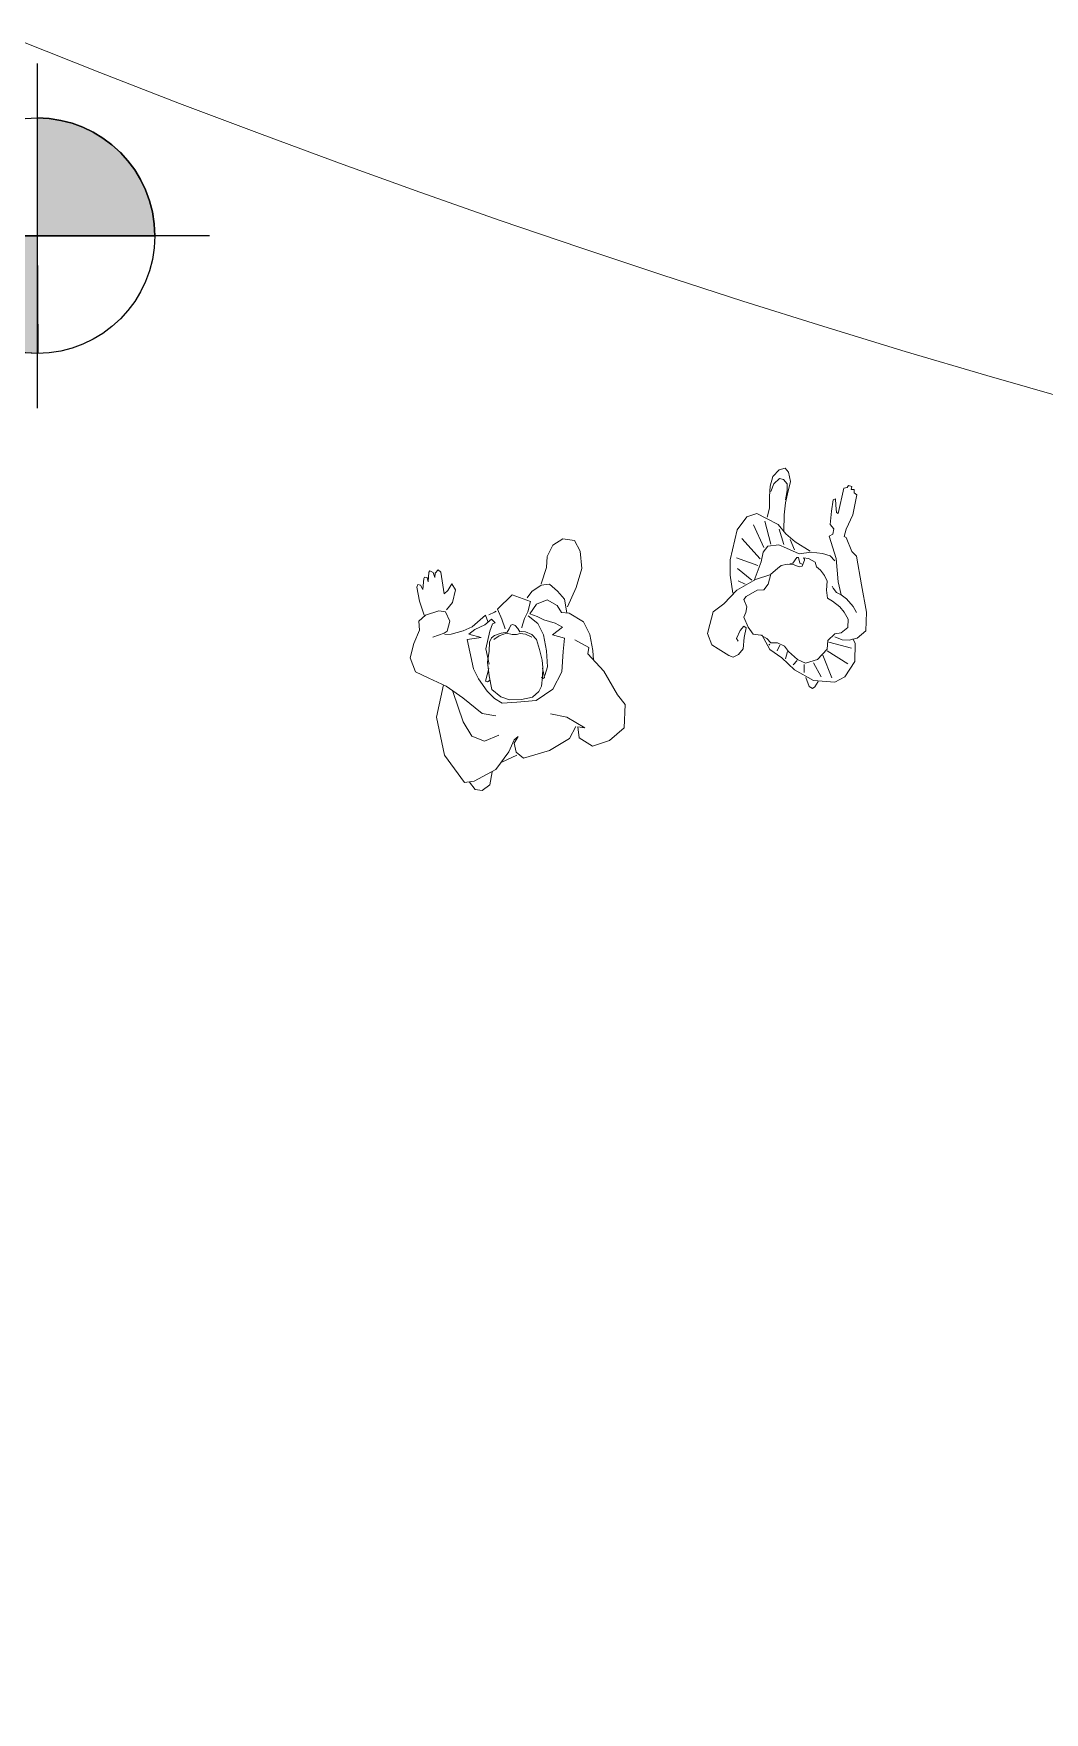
# Model space of a CAD drawing. Header units: millimetres. Extents: x 383 to 523, y 252 to 344.
# Drawn here: x 418.158 to 420.738, y 268.351 to 272.635 of the extents above; entities that cross this region are included whole.
import ezdxf

# ---------------------------------------------------------------- set-up
doc = ezdxf.new("R2010")
doc.units = ezdxf.units.MM
doc.header["$MEASUREMENT"] = 0
doc.linetypes.add('ACAD_ISO02W100', pattern=[15, 12, -3])
doc.layers.add('cubierta', color=1, linetype='ACAD_ISO02W100', lineweight=15)
doc.layers.add('muros', color=5, linetype='Continuous', lineweight=30)
doc.layers.add('letreros', color=6, linetype='Continuous')
doc.layers.add('muebles', color=193, linetype='Continuous')

# ---------------------------------------------------------------- blocks, each defined once
blk = doc.blocks.new('A$C2A3821CA')
h = blk.add_hatch(color=256)
edge = h.paths.add_edge_path()
edge.add_line((2.842170943040401e-14, 0.1078927739837638), (2.842170943040401e-14, 0))
edge.add_line((2.842170943040401e-14, 0), (0.1078927739837923, 0))
edge.add_arc((0, -2.842170943040401e-14), 0.1078927739837923, 1.509317016127463e-11, 89.99999999998491)
h = blk.add_hatch(color=256)
edge = h.paths.add_edge_path()
edge.add_line((-0.1078897029115637, -0.0008140537842677986), (0, 0))
edge.add_line((0, 0), (0.0008140537842677986, -0.1078897029115922))
edge.add_arc((4.241745843458489e-14, 1.442596042622313e-14), 0.1078927739837953, 180.4323022474857, 270.4323022474556, ccw=False)
for p, q in [((2.842170943040401e-14, 0.1578927739837752), (2.842170943040401e-14, -0.1578927739837752)), ((0.1578927739838036, 0), (-0.1578927739837468, 0))]:
    blk.add_line(p, q)
for points in [[(2.842170943040401e-14, 0.1078927739837638), (2.842170943040401e-14, 0), (0.1078927739837923, 0, 0.4142135623729407), (2.842170943040401e-14, 0.1078927739837638)], [(-0.1078897029115637, -0.0008140537842677986), (0, 0), (0.0008140537842677986, -0.1078897029115922, -0.4142135623729407), (-0.1078897029115637, -0.0008140537842677986)]]:
    blk.add_lwpolyline(points, format="xyb", close=True)
blk.add_circle((2.842170943040401e-14, 0), 0.1078927739837638)
blk = doc.blocks.new('h2')
at = {"layer": 'muebles', "lineweight": 0}
for p, q in [((-0.03985749543562633, 0.153867651314215), (-0.02176469606024511, 0.1867355473317502)), ((-0.02176469606024511, 0.1867355473317502), (0.01442090269057417, 0.1982393109378791)), ((0.01442090269057417, 0.1982393109378791), (0.05060650144145029, 0.1867355473317502)), ((0.05060650144145029, 0.1867355473317502), (0.08350250030593998, 0.1703015993229542)), ((-0.2388782885650471, 0.1259299396994606), (-0.1401902919720328, 0.140720492907235)), ((-0.1401902919720328, 0.140720492907235), (-0.05959509475422919, 0.117712965695091)), ((-0.06288469464072932, 0.1111393864915726), (-0.03985749543562633, 0.153867651314215)), ((0.07198890070333164, 0.1078525968897566), (0.06376490098722343, 0.1374337033054758)), ((0.08350250030593998, 0.1703015993229542), (0.1065296995108156, 0.1703015993229542)), ((0.1065296995108156, 0.1703015993229542), (0.1213328989999241, 0.1522242565133638)), ((0.1575184977508002, 0.1653714149204006), (0.1213328989999241, 0.1555110461151799)), ((0.1213328989999241, 0.1522242565133638), (0.1295568987160891, 0.117712965695091)), ((0.1937040965016195, 0.1703015993229542), (0.1575184977508002, 0.1653714149204006)), ((0.1871248967286192, 0.1555110461151799), (0.1986384963312275, 0.1604412305177902)), ((0.2150864957633303, 0.1505808617124558), (0.1871248967286192, 0.1555110461151799)), ((0.2002832962743923, 0.167014809721195), (0.1937040965016195, 0.1703015993229542)), ((0.1986384963312275, 0.1604412305177902), (0.2002832962743923, 0.167014809721195)), ((0.2052176961040573, 0.140720492907235), (0.2167312957066656, 0.1423638877082567)), ((0.2298896952524387, 0.1374337033054758), (0.2052176961040573, 0.140720492907235)), ((0.2183760956498304, 0.1489374669116614), (0.2150864957633303, 0.1505808617124558)), ((0.2167312957066656, 0.1423638877082567), (0.2183760956498304, 0.1489374669116614)), ((0.2282448953091034, 0.1259299396994606), (0.2331792951387683, 0.1341469137038303)), ((0.2331792951387683, 0.1341469137038303), (0.2298896952524387, 0.1374337033054758)), ((-0.3112494860667425, 0.07991488527500223), (-0.2388782885650471, 0.1259299396994606)), ((-0.1566382914041355, 0.07334130607142697), (-0.07768789412966726, 0.09470543848277657)), ((-0.09578069350504848, 0.07005451646978145), (-0.06288469464072932, 0.1111393864915726)), ((0.06869930081683151, 0.1062092020889622), (0.06869930081683151, 0.08977525408022302)), ((0.06869930081683151, 0.08977525408022302), (0.07527850058983176, 0.05855075286365263)), ((0.07692330053299656, 0.0996356228855575), (0.07198890070333164, 0.1078525968897566)), ((0.1015952996812075, 0.09141864888113105), (0.07692330053299656, 0.0996356228855575)), ((0.126267298829589, 0.1012790176863518), (0.1015952996812075, 0.09141864888113105)), ((0.1295568987160891, 0.117712965695091), (0.126267298829589, 0.1012790176863518)), ((0.1312016986592539, 0.09799222808453578), (0.1492944980346351, 0.08155828007579657)), ((0.1723216972396813, 0.1012790176863518), (0.2282448953091034, 0.1062092020889622)), ((0.1805456969558463, 0.09141864888113105), (0.1723216972396813, 0.1012790176863518)), ((0.1969936963879491, 0.07991488527500223), (0.1805456969558463, 0.09141864888113105)), ((0.2150864957633303, 0.1226431500977014), (0.2282448953091034, 0.1259299396994606)), ((0.2266000953659386, 0.1209997552969071), (0.2150864957633303, 0.1226431500977014)), ((0.2348240950821037, 0.1127827812924806), (0.2266000953659386, 0.1209997552969071)), ((0.2282448953091034, 0.1062092020889622), (0.2348240950821037, 0.1127827812924806)), ((-0.3342766852717887, 0.03554322565133816), (-0.3309870853852885, 0.05362056846104224)), ((-0.3309870853852885, 0.05362056846104224), (-0.3112494860667425, 0.06676772686807908)), ((-0.3096046861235777, 0.05526396326189342), (-0.3112494860667425, 0.07991488527500223)), ((-0.2832878870320314, -0.002254854768580117), (-0.3096046861235777, 0.05526396326189342)), ((-0.2092718895872281, 0.02239606724435816), (-0.1944686900981196, 0.05362056846104224)), ((-0.1944686900981196, 0.05362056846104224), (-0.1566382914041355, 0.07334130607142697)), ((-0.1385454920286975, 0.02403946204537988), (-0.09578069350504848, 0.07005451646978145)), ((0.02100010246357442, 0.04540359445672948), (-0.02340949600340991, 0.03883001525309737)), ((0.05225130138478562, 0.05033377885928303), (0.02100010246357442, 0.04540359445672948)), ((0.05554090127105837, 0.0141790932400454), (0.05225130138478562, 0.05033377885928303)), ((0.06540970093038823, 0.04540359445672948), (0.05554090127105837, 0.0141790932400454)), ((0.07692330053299656, 0.02896964644799027), (0.06540970093038823, 0.04540359445672948)), ((0.07527850058983176, 0.05855075286365263), (0.08350250030593998, 0.03554322565133816)), ((0.1492944980346351, 0.08155828007579657), (0.1805456969558463, 0.07169791127063263)), ((0.1805456969558463, 0.07169791127063263), (0.1969936963879491, 0.07991488527500223)), ((-0.3211182857260155, 0.01582248804095343), (-0.3342766852717887, 0.03554322565133816)), ((-0.2882222868616964, 0.00760551403664067), (-0.3211182857260155, 0.01582248804095343)), ((-0.196113490041455, -0.01540201317573064), (-0.2092718895872281, 0.02239606724435816)), ((-0.1467694917448057, -0.01047182877294972), (-0.1385454920286975, 0.02403946204537988)), ((-0.08262229395927534, 0.00760551403664067), (-0.1023598932778782, -0.01047182877294972)), ((-0.04972629509495619, 0.02732625164696856), (-0.08262229395927534, 0.00760551403664067)), ((-0.07918370857078116, -0.00442421529692183), (-0.04379269916455542, 0.0002558872882900687)), ((-0.05888592376425095, 0.005456001271681998), (-0.05628364366071992, 0.01013610385678021)), ((-0.05472227559874909, -0.002344169703519583), (-0.05888592376425095, 0.005456001271681998)), ((-0.05628364366071992, 0.01013610385678021), (-0.02505628241999602, -0.0002641241101173364)), ((-0.02340949600340991, 0.03883001525309737), (-0.04972629509495619, 0.02732625164696856)), ((-0.04379269916455542, 0.0002558872882900687), (-0.00892214577879713, 0.00181592148328491)), ((-0.01354069634408006, -0.002254854768580117), (0.02593450229323935, 0.004318724434824617)), ((-0.00892214577879713, 0.00181592148328491), (0.01918247933787143, -0.003904203898514425)), ((0.02593450229323935, 0.004318724434824617), (0.07034410076016684, -0.008828433972098537)), ((0.08679210019226957, 0.002675329634030277), (0.07692330053299656, 0.02896964644799027)), ((0.08350250030593998, 0.03554322565133816), (0.111464099340651, -0.0006114599677857768)), ((0.09995049973804271, -0.01540201317573064), (0.08679210019226957, 0.002675329634030277)), ((-0.2405230885083824, -0.03840954038787459), (-0.2832878870320314, -0.002254854768580117)), ((-0.2503918881676555, -0.05813027799842985), (-0.2651950876565934, -0.01868880277731932)), ((-0.210916689530336, -0.05320009359581945), (-0.2405230885083824, -0.03840954038787459)), ((-0.1023598932778782, -0.01047182877294972), (-0.1155182928236513, -0.0285491715826538)), ((-0.1155182928236513, -0.0285491715826538), (-0.1155182928236513, -0.06634725200274261)), ((-0.1078087897081446, -0.04810517275780057), (-0.09896103735661654, -0.02626469402730436)), ((-0.09896103735661654, -0.02626469402730436), (-0.07918370857078116, -0.00442421529692183)), ((0.01918247933787143, -0.003904203898514425), (0.04208254424776214, -0.006504260890153546)), ((0.04208254424776214, -0.006504260890153546), (0.05301212068212635, -0.01222438627200972)), ((0.05665531282676284, -0.03198481940910369), (0.04832801649592966, -0.01742450025540165)), ((0.05301212068212635, -0.01222438627200972), (0.05821668088896104, -0.02054456864544818)), ((0.06185987303365437, -0.05122524114779026), (0.05665531282676284, -0.03198481940910369)), ((0.05821668088896104, -0.02054456864544818), (0.06342124109562519, -0.03718493339249562)), ((0.06342124109562519, -0.03718493339249562), (0.06446215313712855, -0.0527852753427851)), ((0.07034410076016684, -0.008828433972098537), (0.0884369001356049, -0.01704540797652498)), ((0.07363370064649644, -0.04826990919303853), (0.09830569979487791, -0.0416963299896338)), ((0.0884369001356049, -0.01704540797652498), (0.0900817000787697, -0.0236189871800434)), ((0.0900817000787697, -0.0236189871800434), (0.09995049973804271, -0.01540201317573064)), ((0.111464099340651, -0.0006114599677857768), (0.09501609990837778, -0.00554164437039617)), ((0.09830569979487791, -0.0416963299896338), (0.1246224988864242, -0.03183596118446985)), ((0.111464099340651, -0.008828433972098537), (0.1180432991134808, -0.0236189871800434)), ((0.1180432991134808, -0.0236189871800434), (0.1196880990565887, -0.0285491715826538)), ((0.1246224988864242, -0.03183596118446985), (0.1591632976939081, -0.071277436405353)), ((-0.2586158878838205, -0.07456422600716905), (-0.2421678884515472, -0.05648688319740813)), ((-0.243812688394712, -0.1419434128428065), (-0.2586158878838205, -0.07456422600716905)), ((-0.2421678884515472, -0.05648688319740813), (-0.2191406892465011, -0.05320009359581945)), ((-0.2191406892465011, -0.05320009359581945), (-0.2026926898142278, -0.06470385720177774)), ((-0.2026926898142278, -0.06470385720177774), (-0.210916689530336, -0.05320009359581945)), ((-0.1155182928236513, -0.06634725200274261), (-0.1138734928804865, -0.1156490960288465)), ((-0.1093701577701154, -0.07878584525997212), (-0.1078087897081446, -0.04810517275780057)), ((-0.1052065096047841, -0.107386472168912), (-0.1093701577701154, -0.07878584525997212)), ((0.0576962248682662, -0.076185788268333), (0.05821668088896104, -0.06526554890308489)), ((0.05925759293029387, -0.0860660048367663), (0.0576962248682662, -0.076185788268333)), ((0.05821668088896104, -0.06526554890308489), (0.06185987303365437, -0.05122524114779026)), ((0.07226899344732374, -0.08086589085337437), (0.06394169711649056, -0.08502598204017886)), ((0.06394169711649056, -0.08502598204017886), (0.06394169711649056, -0.08970608462522023)), ((0.06446215313712855, -0.0527852753427851), (0.07330990548865657, -0.05850540072464128)), ((0.08059628977815692, -0.07462575407328131), (0.07226899344732374, -0.08086589085337437)), ((0.07330990548865657, -0.05850540072464128), (0.08163720181948975, -0.06370551470809005)), ((0.08371902590232594, -0.06890562869148198), (0.08059628977815692, -0.07462575407328131)), ((0.08163720181948975, -0.06370551470809005), (0.08371902590232594, -0.06890562869148198)), ((0.1591632976939081, -0.071277436405353), (0.1394256983753621, -0.1172924908298114)), ((-0.1138734928804865, -0.1156490960288465), (-0.08755669378894027, -0.1600207556525106)), ((-0.0916746530671162, -0.1240268369159594), (-0.1052065096047841, -0.107386472168912)), ((-0.07814279652944833, -0.1318270078910473), (-0.0916746530671162, -0.1240268369159594)), ((0.04156208822712415, -0.1266268939076554), (0.01501883117236957, -0.1328670306878621)), ((0.05509394476479201, -0.1151866431441704), (0.04156208822712415, -0.1266268939076554)), ((0.04832801649592966, -0.114666631745763), (0.05665531282676284, -0.0995863011938809)), ((0.06238032905429236, -0.0995863011938809), (0.05509394476479201, -0.1151866431441704)), ((0.05665531282676284, -0.0995863011938809), (0.05925759293029387, -0.0860660048367663)), ((0.06394169711649056, -0.08970608462522023), (0.06238032905429236, -0.0995863011938809)), ((0.07527850058983176, -0.09099817401568089), (0.07363370064649644, -0.09099817401568089)), ((0.09666089985154258, -0.09921514802010734), (0.07527850058983176, -0.09099817401568089)), ((0.1032400996245428, -0.1090755168254418), (0.08185770036260465, -0.1320830440375858)), ((0.1131088992838158, -0.1090755168254418), (0.09666089985154258, -0.09921514802010734)), ((0.09995049973804271, -0.1320830440375858), (0.1081744994541509, -0.1140057012280522)), ((0.1081744994541509, -0.1140057012280522), (0.1312016986592539, -0.1320830440375858)), ((0.1394256983753621, -0.1172924908298114), (0.1131088992838158, -0.1090755168254418)), ((0.1640976975235731, -0.1222226752324218), (0.1492944980346351, -0.1090755168254418)), ((0.178900897012511, -0.1468735972455306), (0.1640976975235731, -0.1222226752324218)), ((-0.215851089360001, -0.1945320464708402), (-0.243812688394712, -0.1419434128428065)), ((-0.1615726912337436, -0.1912452568690242), (-0.1500590916313058, -0.1501603868471193)), ((-0.08755669378894027, -0.1600207556525106), (-0.04479189526529126, -0.1863150724664138)), ((-0.05472227559874909, -0.1359870990778518), (-0.07814279652944833, -0.1318270078910473)), ((-0.05524273161938709, -0.1328670306878621), (-0.05940637978488894, -0.1370271218744961)), ((-0.05940637978488894, -0.1370271218744961), (-0.05628364366071992, -0.1406672016628931)), ((-0.05628364366071992, -0.1406672016628931), (-0.03234266670949637, -0.1375471332728466)), ((-0.03130175466816354, -0.138067144671254), (-0.05472227559874909, -0.1359870990778518)), ((-0.02998869577618279, -0.1501603868471193), (-0.05137109503812098, -0.1419434128428065)), ((-0.01204488190296615, -0.1375471332728466), (-0.03130175466816354, -0.138067144671254)), ((0.01113130280430141, -0.1501603868471193), (-0.02998869577618279, -0.1501603868471193)), ((0.01501883117236957, -0.1328670306878621), (-0.01204488190296615, -0.1375471332728466)), ((0.05225130138478562, -0.1452302024445657), (0.01113130280430141, -0.1501603868471193)), ((0.04073770178212044, -0.1978188360725994), (0.05060650144145029, -0.1682377296568802)), ((0.05060650144145029, -0.1682377296568802), (0.06869930081683151, -0.1945320464708402)), ((0.08185770036260465, -0.1320830440375858), (0.05225130138478562, -0.1452302024445657)), ((0.08021290041943985, -0.1764547036612498), (0.0900817000787697, -0.148516992046325)), ((0.0900817000787697, -0.148516992046325), (0.09995049973804271, -0.1320830440375858)), ((0.1410704983185269, -0.1600207556525106), (0.1246224988864242, -0.1846716776654489)), ((0.1312016986592539, -0.1320830440375858), (0.1410704983185269, -0.1600207556525106)), ((0.1608080976370729, -0.1879584672672081), (0.1805456969558463, -0.1682377296568802)), ((0.1805456969558463, -0.1682377296568802), (0.178900897012511, -0.1468735972455306)), ((0.2233104954794953, -0.1633075452541561), (0.1821904968990111, -0.1468735972455306)), ((0.2512720945141496, -0.1665943348559153), (0.2233104954794953, -0.1633075452541561)), ((0.2792336935488606, -0.1830282828646546), (0.2512720945141496, -0.1665943348559153)), ((-0.1862446903821251, -0.2126093892803738), (-0.215851089360001, -0.1945320464708402)), ((-0.19117909021179, -0.2356169164926882), (-0.1615726912337436, -0.1912452568690242)), ((-0.04479189526529126, -0.1863150724664138), (0.006196902974636487, -0.1928886516698185)), ((0.006196902974636487, -0.1928886516698185), (0.04073770178212044, -0.1978188360725994)), ((0.06869930081683151, -0.1945320464708402), (0.08021290041943985, -0.1764547036612498)), ((0.1065296995108156, -0.1945320464708402), (0.1032400996245428, -0.2142527840813386)), ((0.1048848995677076, -0.2076792048777634), (0.1394256983753621, -0.2043924152760042)), ((0.1246224988864242, -0.1846716776654489), (0.1065296995108156, -0.1945320464708402)), ((0.1196880990565887, -0.2109659944795794), (0.1673872974100732, -0.2356169164926882)), ((0.1394256983753621, -0.2043924152760042), (0.1608080976370729, -0.1879584672672081)), ((0.2940368930379691, -0.2093225996785577), (0.2792336935488606, -0.1830282828646546)), ((0.2874576932650257, -0.2389037060943338), (0.2940368930379691, -0.2093225996785577)), ((-0.2388782885650471, -0.2520508645012569), (-0.215851089360001, -0.2191829684838922)), ((-0.2273646889626093, -0.296422524124921), (-0.2388782885650471, -0.2520508645012569)), ((-0.215851089360001, -0.2191829684838922), (-0.1878894903252899, -0.2175395736829842)), ((-0.1878894903252899, -0.2175395736829842), (-0.19117909021179, -0.2356169164926882)), ((-0.003671896684807052, -0.255337654103073), (-0.04972629509495619, -0.2931357345231618)), ((0.01277610274746621, -0.2586244437048322), (-0.003671896684807052, -0.255337654103073)), ((0.03415850200934756, -0.2241131528865026), (0.01277610274746621, -0.2586244437048322)), ((0.07856810047616136, -0.2487640748996682), (0.04567210161178537, -0.2635546281073857)), ((0.1032400996245428, -0.2142527840813386), (0.07856810047616136, -0.2487640748996682)), ((0.1673872974100732, -0.2356169164926882), (0.2150864957633303, -0.2536942593022786)), ((0.2150864957633303, -0.2536942593022786), (0.2594960942303146, -0.2520508645012569)), ((0.2594960942303146, -0.2520508645012569), (0.2874576932650257, -0.2389037060943338)), ((-0.1977582899845629, -0.335863999345861), (-0.2273646889626093, -0.296422524124921)), ((-0.04972629509495619, -0.2931357345231618), (-0.1122286929371512, -0.3243602357396753)), ((0.004552103031301158, -0.2684848125099961), (-0.02011989611690979, -0.2684848125099961)), ((0.04567210161178537, -0.2635546281073857), (0.004552103031301158, -0.2684848125099961)), ((-0.1385454920286975, -0.3424375785493794), (-0.1977582899845629, -0.335863999345861)), ((-0.1122286929371512, -0.3243602357396753), (-0.1385454920286975, -0.3424375785493794))]:
    blk.add_line(p, q, dxfattribs=at)
blk = doc.blocks.new('m1')
at = {"lineweight": 0}
for p, q in [((-0.2087277184750747, 0.1313981792006302), (-0.21596683009858, 0.1133158609619613)), ((-0.1809777905853593, 0.1458640337914971), (-0.2087277184750747, 0.1313981792006302)), ((-0.1580539371111627, 0.1434530580263527), (-0.1809777905853593, 0.1458640337914971)), ((-0.1242714162019638, 0.1398365943786075), (-0.1580539371111627, 0.1434530580263527)), ((-0.1001410441238022, 0.1157268367271058), (-0.1242714162019638, 0.1398365943786075)), ((-0.21596683009858, 0.1133158609619613), (-0.2292385347413415, 0.08438415178022751)), ((-0.06153244879902786, 0.08800061542797266), (-0.1001410441238022, 0.1157268367271058)), ((-0.06997807902627073, 0.09643903060600678), (-0.02533689068184231, 0.1096993973142162)), ((-0.02774992788965847, 0.0446030516552014), (-0.06153244879902786, 0.08800061542797266)), ((-0.04343466942896157, 0.06871280961979664), (-0.03740207686894337, 0.08800061583434626)), ((-0.03016296493154869, 0.05304146619636185), (-0.006032593249244655, 0.09402805568436179)), ((-0.02533689068184231, 0.1096993973142162), (0.01327170464304572, 0.1157268367271058)), ((0.008445632067775932, 0.04339756448734988), (0.02051081718781234, 0.1000554955341499)), ((0.01327170464304572, 0.1157268367271058), (0.09169541389672986, 0.1084939094317861)), ((0.02654340974783054, 0.03978109983165723), (0.07118459786488529, 0.09402805475218656)), ((0.09169541389672986, 0.1084939094317861), (0.127890972013688, 0.08920610331045964)), ((0.127890972013688, 0.08920610331045964), (0.139956158052712, 0.06509634565895794)), ((-0.2292385347413415, 0.08438415178022751), (-0.2316515719492713, 0.07232927295444824)), ((-0.2316515719492713, 0.07232927295444824), (-0.2232059417218579, 0.06027439412872582)), ((-0.2232059417218579, 0.06027439412872582), (-0.2075211998711097, 0.05063049106809103)), ((-0.2075211998711097, 0.05063049106809103), (-0.1785647533774295, 0.05183597895074854)), ((-0.1833908277931187, 0.07112378507184758), (-0.1894234208126022, 0.06630183354161545)), ((-0.1616734929228869, 0.06509634565895794), (-0.1833908277931187, 0.07112378507184758)), ((-0.1785647533774295, 0.05183597895074854), (-0.153227862695644, 0.05063049106809103)), ((-0.1508148254877142, 0.04580853953780206), (-0.1664995673384055, 0.03013719706433449)), ((-0.1496083068839198, 0.05665793048092382), (-0.1616734929228869, 0.06509634565895794)), ((-0.153227862695644, 0.05063049106809103), (-0.1496083068839198, 0.05665793048092382)), ((-0.1266844534097231, 0.06027439412872582), (-0.1508148254877142, 0.04580853953780206)), ((-0.1146192673706992, 0.05665793048092382), (-0.1266844534097231, 0.06027439412872582)), ((-0.1001410441238022, 0.05665793048092382), (-0.1146192673706992, 0.05665793048092382)), ((-0.08204326506529469, 0.06630183354161545), (-0.1001410441238022, 0.05665793048092382)), ((-0.07359763483799497, 0.06147988201132648), (-0.08204326506529469, 0.06630183354161545)), ((-0.05429333717557938, 0.03616463647722412), (-0.07359763483799497, 0.06147988201132648)), ((0.01930429766258612, 0.03616463647722412), (-0.03016296509758831, 0.04701402742034588)), ((-0.009652148831150953, 0.007232927295490299), (-0.02774992788965847, 0.0446030516552014)), ((0.05670637399015277, 0.03495914944312517), (0.1097931934219218, 0.06871280961979664)), ((0.139956158052712, 0.06509634565895794), (0.1303040092214474, 0.03857561224231176)), ((-0.1652930487346111, 0.008438415177920433), (-0.1990755696438669, -0.01687683035606824)), ((-0.1664995673384055, 0.01084939094323545), (-0.1725321603579459, -0.006027439412946478)), ((-0.1664995673384055, 0.03013719706433449), (-0.1664995673384055, 0.01084939094323545)), ((-0.0506737813637983, 0.01928780612121272), (-0.05429333717557938, 0.03616463647722412)), ((-0.03498903951310695, 0.01084939094323545), (-0.0506737813637983, 0.01928780612121272)), ((-0.00844563022735656, 0.007232927295490299), (-0.03498903951310695, 0.01084939094323545)), ((0.00844563022735656, -0.007232927295433456), (-0.00844563022735656, 0.007232927295490299)), ((0.04464118834454212, 0.03495914859473714), (0.01930429766258612, 0.03616463647722412)), ((0.06153244879902786, 0.02531524553410236), (0.04464118834454212, 0.03495914859473714)), ((0.06877156042253318, -0.002410975765201329), (0.06153244879902786, 0.02531524553410236)), ((0.0675650411751576, 0.01808231842278474), (0.1230648979192779, 0.04219207689016002)), ((0.07118459786488529, -0.01446585415658319), (0.1085866740446022, 0.002410975931525172)), ((0.1194453417864452, 0.007232927295490299), (0.09893452552000781, -0.01567134247341073)), ((0.1303040092214474, 0.03857561224231176), (0.1194453417864452, 0.007232927295490299)), ((0.1339235650332284, 0.03737012435988163), (0.1580539371113332, 0.03495914859473714)), ((0.1580539371113332, 0.03495914859473714), (0.1870103836048997, 0.03857561224231176)), ((0.1870103836048997, 0.03857561224231176), (0.2135537928908207, 0.04098658800745625)), ((0.2002820890334078, 0.0373701246373912), (0.2207929054681586, 0.03254817331674076)), ((0.2135537928908207, 0.04098658800745625), (0.2388906835727767, 0.03737012435988163)), ((0.2207929054681586, 0.03254817331674076), (0.2364776472779226, 0.02049329454922599)), ((0.2352711279007167, 0.009643903378560026), (0.2256189800930883, -0.001205487791935411)), ((0.2364776472779226, 0.02049329454922599), (0.2352711279007167, 0.009643903378560026)), ((0.2388906835727767, 0.03737012435988163), (0.2581949812352491, 0.02410975765144485)), ((0.2642275742547326, 0.00964390306057794), (0.2557819440274898, -5.684341886080801e-14)), ((0.2581949812352491, 0.02410975765144485), (0.2642275742547326, 0.00964390306057794)), ((-0.1990755696438669, -0.01687683035606824), (-0.21596683009858, -0.05063049106803419)), ((-0.184597347159638, -0.04098658781839504), (-0.2002820889695727, -0.0361646364977446)), ((-0.1858038650948401, -0.01567134268600512), (-0.1882169024072482, -0.01326036655962071)), ((-0.1797712719813944, -0.03375366071202279), (-0.185803865000878, -0.05304146683329236)), ((-0.1725321603579459, -0.006027439412946478), (-0.1821843091891537, -0.01687683035606824)), ((-0.1821843091891537, -0.01687683035606824), (-0.1797712719813944, -0.03375366071202279)), ((0.01689126045465628, -0.01567134247341073), (0.00844563022735656, -0.007232927295433456)), ((0.02292385347413983, -0.03134268494693515), (0.01689126045465628, -0.01567134247341073)), ((0.02413037207810476, -0.04580853953780206), (0.02292385347413983, -0.03134268494693515)), ((0.02416534267382531, -0.03667129036750794), (0.02759255439895014, -0.0440090431066551)), ((0.05308681857178499, -0.05665793048092382), (0.06273896740299278, -0.02290426976890103)), ((0.0615324486151394, -0.04339756301260422), (0.08566282173961781, -0.02893170905070974)), ((0.06273896740299278, -0.02290426976890103), (0.06877156042253318, -0.002410975765201329)), ((0.08204326506546522, -0.04219207589005691), (0.06394548600684402, -0.08317866389757)), ((0.09893452552000781, -0.01567134247341073), (0.08204326506546522, -0.04219207589005691)), ((0.1459887510721956, -0.00482195153028897), (0.1049671185394914, -0.00964390306057794)), ((0.1773582347736351, -0.003616463647631463), (0.1459887510721956, -0.00482195153028897)), ((0.2002820882478318, -0.006027439412946478), (0.1773582347736351, -0.003616463647631463)), ((0.2087277189058341, -0.003616462986144597), (0.1845973472234732, -0.002410975388954739)), ((0.2328580905532931, -0.00843841517803412), (0.2002820882478318, -0.006027439412946478)), ((0.2256189800930883, -0.001205487791935411), (0.2087277189058341, -0.003616462986144597)), ((0.2557819440274898, -5.684341886080801e-14), (0.2328580905532931, -0.00843841517803412)), ((-0.21596683009858, -0.05063049106803419), (-0.241303720780536, -0.08679512754531515)), ((-0.2171733487145389, -0.09041159141816024), (-0.2292385352766928, -0.08197317637404922)), ((-0.1978690516571646, -0.06268537015932907), (-0.2171733487145389, -0.06027439403294466)), ((-0.1978690510399019, -0.06509634565907163), (-0.2147603114946151, -0.0904115911930603)), ((-0.185803865000878, -0.05304146683329236), (-0.1978690510399019, -0.06509634565907163)), ((0.02051081626638052, -0.06147988201132648), (0.02413037207810476, -0.04580853953780206)), ((0.02292385347413983, -0.0687128093067031), (0.02051081626638052, -0.06147988201132648)), ((0.03860859532483119, -0.07232927295444824), (0.02292385347413983, -0.0687128093067031)), ((0.02759255439895014, -0.0440090431066551), (0.04341426826414363, -0.05251734105752348)), ((0.02955096130483525, -0.06210883245080367), (0.02808215648593659, -0.06846821703959449)), ((0.04341426826414363, -0.05643080899858433), (0.02955096130483525, -0.06210883245080367)), ((0.03740207672103679, -0.1000554942537519), (0.04464118834454212, -0.08197317601508303)), ((0.04189009268520749, -0.07220115282211736), (0.03860859532483119, -0.07232927295444824)), ((0.04464118834454212, -0.0687128093067031), (0.04189009268520749, -0.07220115282211736)), ((0.04341426826414363, -0.05251734105752348), (0.04341426826414363, -0.05643080899858433)), ((0.04464118834454212, -0.08197317601508303), (0.04464118834454212, -0.0687128093067031)), ((0.06153244879902786, -0.08679512754531515), (0.05308681857178499, -0.05665793048092382)), ((-0.2569884626312273, -0.118137812492364), (-0.2787057975014591, -0.1301926913181433)), ((-0.241303720780536, -0.08679512754531515), (-0.2618145370468028, -0.1386311064960637)), ((-0.2244124606518767, -0.1096993967007052), (-0.2449232770866274, -0.1121103728271464)), ((-0.2147603114946151, -0.0904115911930603), (-0.2207929045140986, -0.1121103730794744)), ((-0.2207929045140986, -0.1121103730794744), (-0.2075211998711097, -0.141042082261265)), ((0.007239111623391636, -0.1289872034354858), (0.01930429766258612, -0.1169323246097065)), ((0.01930429766258612, -0.1169323246097065), (0.02654340928586407, -0.1048774457839272)), ((0.02654340928586407, -0.1048774457839272), (0.03740207672103679, -0.1000554942537519)), ((0.1085866743512156, -0.1265762276703413), (0.05429333717557938, -0.1518914732043299)), ((0.05911941159126854, -0.1362201307308624), (0.06273896740299278, -0.115726836727049)), ((0.06273896740299278, -0.115726836727049), (0.06153244879902786, -0.08679512754531515)), ((0.114619267370756, -0.1350146428483185), (0.1085866743512156, -0.1265762276703413)), ((0.1387496394489176, -0.1241652519051968), (0.129097490617653, -0.1350146428483185)), ((0.1725321603581165, -0.1229597640225961), (0.1387496394489176, -0.1241652519051968)), ((0.2014886068517967, -0.1229597640225961), (0.1725321603581165, -0.1229597640225961)), ((0.2051081626635778, -0.1289872034354858), (0.2014886068517967, -0.1229597640225961)), ((-0.2787057975014591, -0.1301926913181433), (-0.2823253533131833, -0.1386311064960637)), ((-0.2823253533131833, -0.1386311064960637), (-0.2774992788974942, -0.1446585459090102)), ((-0.2774992788974942, -0.1446585459090102), (-0.2630210556507677, -0.150685985321843)), ((-0.2618145370468028, -0.1386311064960637), (-0.2581949812350217, -0.192878061211843)), ((-0.2171733487145389, -0.1326036666388859), (-0.2497493517113867, -0.1567134251062043)), ((-0.1942494964095545, -0.1530969613827438), (-0.2485428323342376, -0.1844396463650355)), ((-0.2075211998711097, -0.141042082261265), (-0.1773582347736351, -0.1615353762649647)), ((-0.1821843112893475, -0.1627408640240446), (-0.2075212009069105, -0.2193987950708447)), ((-0.1773582347736351, -0.1615353762649647), (-0.1556408999034034, -0.1603298883823072)), ((-0.1592604561000712, -0.1639463525532392), (-0.1664995680374659, -0.2230152587943053)), ((-0.1556408999034034, -0.1603298883823072), (-0.1363366022409309, -0.1760012308558316)), ((-0.0663585232145465, -0.1784122066209761), (-0.05429333717557938, -0.1579189126172196)), ((-0.05429333717557938, -0.1579189126172196), (-0.04826074415603898, -0.1446585459090102)), ((-0.04826074415603898, -0.1446585459090102), (-0.02895644649362339, -0.1386311064960637)), ((-0.03498903951310695, -0.1760012308558316), (-0.03136948370138271, -0.1651518399127099)), ((-0.003619555811610553, -0.1651518399127099), (-0.03498903951310695, -0.1772067187384891)), ((-0.03136948370138271, -0.1651518399127099), (-0.02171733487011807, -0.1555079368521319)), ((-0.02895644649362339, -0.1386311064960637), (-0.006032593019426713, -0.137425618613463)), ((-0.02171733487011807, -0.1555079368521319), (-0.01689126045459943, -0.1518914732043299)), ((-0.006032593019426713, -0.137425618613463), (0.007239111623391636, -0.1289872034354858)), ((0.05429333717557938, -0.1518914732043299), (-0.003619555811610553, -0.1651518399127099)), ((0.04826074415609583, -0.1494804974391855), (0.05911941159126854, -0.1362201307308624)), ((0.07842370925374098, -0.1892615975642684), (0.1109997115591455, -0.1699737914429988)), ((0.1109997115591455, -0.1699737914429988), (0.1134127487669616, -0.1639463520301092)), ((0.1134127487669616, -0.1639463520301092), (0.1327170464293772, -0.1663573277952537)), ((0.129097490617653, -0.1350146428483185), (0.114619267370756, -0.1350146428483185)), ((0.1327170464293772, -0.1663573277952537), (0.1713256417541515, -0.1784122066209761)), ((0.1689126045463922, -0.141042082261265), (0.1713256417541515, -0.1362201307308624)), ((0.2352711277610524, -0.1458640337914403), (0.1689126045463922, -0.141042082261265)), ((0.1713256417541515, -0.1362201307308624), (0.1894234208128296, -0.1313981792005734)), ((0.1894234208128296, -0.1313981792005734), (0.2051081626635778, -0.1289872034354858)), ((0.2352711277610524, -0.1723847672080865), (0.2340646091570875, -0.1651518399127099)), ((0.2340646091570875, -0.1651518399127099), (0.2425102393845009, -0.1651518399127099)), ((0.2376841649688117, -0.1543024489694744), (0.2352711277610524, -0.1458640337914403)), ((0.2437167579882953, -0.1567134247347326), (0.2376841649688117, -0.1543024489694744)), ((0.2425102393845009, -0.1651518399127099), (0.2437167579882953, -0.1567134247347326)), ((-0.2581949812350217, -0.192878061211843), (-0.241303720780536, -0.2169878188633447)), ((-0.1435757138643794, -0.1772067187384891), (-0.1484017882799549, -0.196494524859645)), ((-0.1484017882799549, -0.196494524859645), (-0.1471952696759899, -0.2145768430982571)), ((-0.1363366022409309, -0.1760012308558316), (-0.1315105278252418, -0.1916725733293561)), ((-0.1315105278252418, -0.1916725733293561), (-0.1158257859744936, -0.206138427920223)), ((-0.1158257859744936, -0.206138427920223), (-0.0941084511042618, -0.2037274521551353)), ((-0.0941084511042618, -0.2037274521551353), (-0.07842370925357045, -0.1916725733293561)), ((-0.07842370925357045, -0.1916725733293561), (-0.0663585232145465, -0.1784122066209761)), ((-0.06032593019506294, -0.2121658673331126), (-0.0748041534419599, -0.2230152582762344)), ((-0.04343466974034982, -0.192878061211843), (-0.06032593019506294, -0.2121658673331126)), ((-0.03498903951310695, -0.1772067187384891), (-0.04343466974034982, -0.192878061211843)), ((-0.00241303720764563, -0.2254262340413788), (0.06756504181856826, -0.2025219642724778)), ((0.06756504181856826, -0.2025219642724778), (0.07842370925374098, -0.1892615975642684)), ((0.1713256417541515, -0.1784122066209761), (0.2232059417220285, -0.1808231823861206)), ((0.2232059417220285, -0.1808231823861206), (0.2268254975337527, -0.173590255090744)), ((0.2268254975337527, -0.173590255090744), (0.2352711277610524, -0.1723847672080865)), ((-0.241303720780536, -0.2169878188633447), (-0.1990755696438669, -0.2362756249846143)), ((-0.1990755696438669, -0.2362756249846143), (-0.1520213440916791, -0.2302481855717815)), ((-0.1520213440916791, -0.2302481855717815), (-0.1423691952604145, -0.2230152582762344)), ((-0.1471952696759899, -0.2145768430982571), (-0.1387496394486902, -0.2338646492193561)), ((-0.1387496394486902, -0.2338646492193561), (-0.1170323045784585, -0.2531524553406257)), ((-0.1170323045784585, -0.2531524553406257), (-0.06997807902627073, -0.2483305038103936)), ((-0.06997807902627073, -0.2483305038103936), (-0.00241303720764563, -0.2254262340413788))]:
    blk.add_line(p, q, dxfattribs=at)

msp = doc.modelspace()

# ---------------------------------------------------------------- linework, layer by layer
at = {"layer": 'cubierta', "linetype": 'ACAD_ISO02W100', "lineweight": 18, "ltscale": 0.2}
msp.add_arc((428.3833703292282, 297.2423689416222), 32.25200000000006, 181.880508600255, 44.93436622723488, dxfattribs=at)
at = {"layer": 'muros', "lineweight": 18}
msp.add_arc((428.0311984041243, 297.2430714868483), 26.54377084711212, 180, 0.0035476414077739, dxfattribs=at)

# ---------------------------------------------------------------- block references
at = {"layer": 'letreros', "xscale": 2.785172820039634, "yscale": 2.785172820039577, "zscale": 2.785172820039589}
msp.add_blockref('A$C2A3821CA', (418.1672297081642, 272.1194816271199), dxfattribs=at)
at = {"layer": 'muebles', "linetype": 'Continuous'}
for name, p, rotation in [('m1', (420.0487789800731, 271.2630560424363), 81.86416563503616), ('h2', (419.3183033962227, 271.0397490286693), 93.57633454207179)]:
    msp.add_blockref(name, p, dxfattribs=dict(at, rotation=rotation))

doc.saveas('drawing.dxf')
